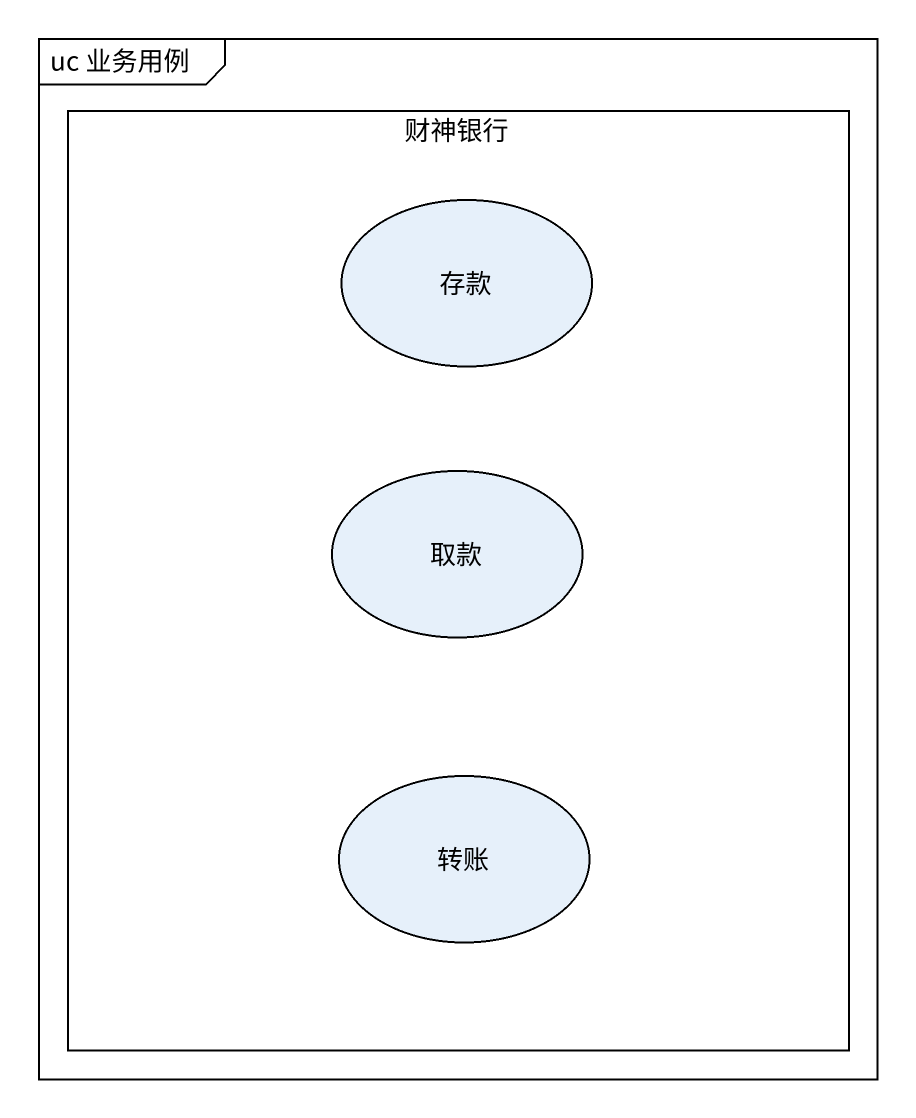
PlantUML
@startuml
mainframe uc 业务用例
rectangle 财神银行 {
  usecase 存款
  usecase 取款
  usecase 转账
}
@enduml
